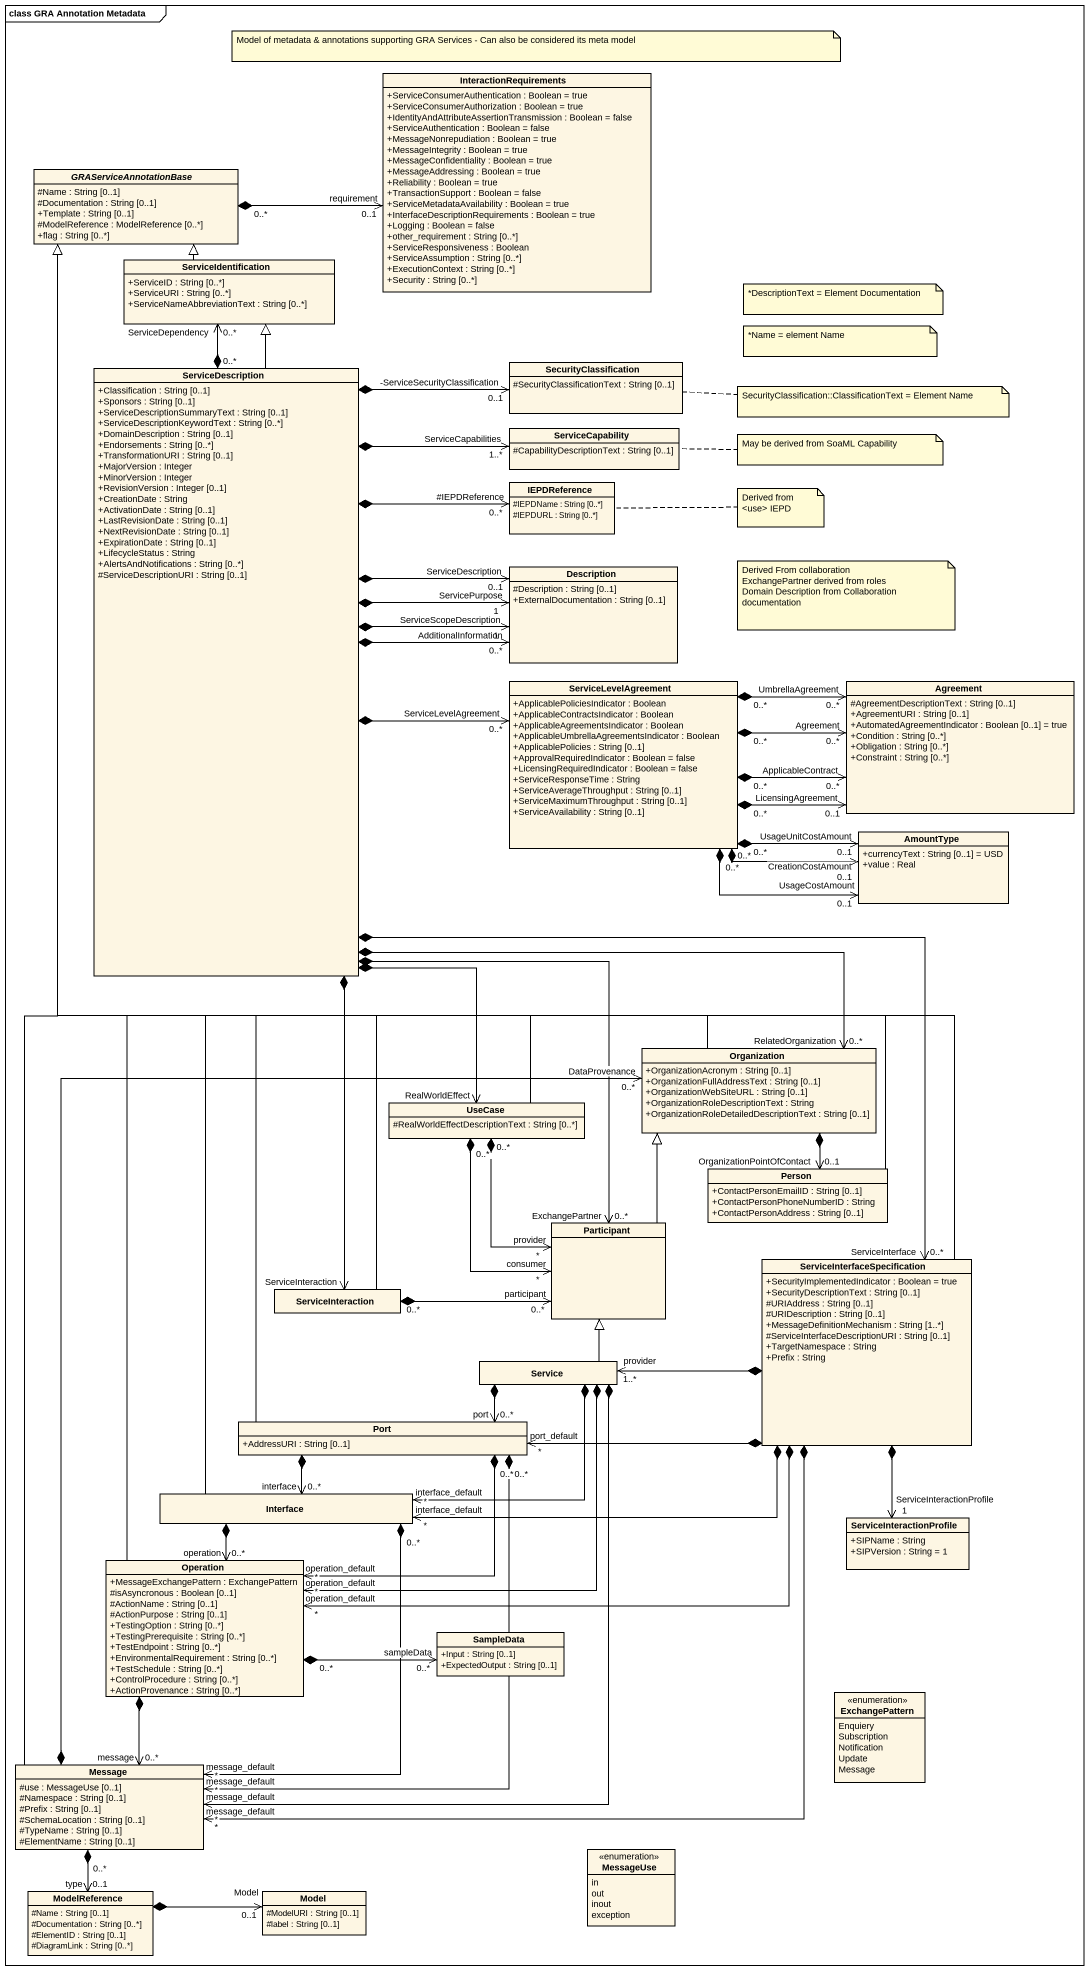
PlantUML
@startuml
mainframe class GRA Annotation Metadata
hide circle
hide empty members
skinparam classAttributeIconSize 0
class InteractionRequirements {
  +ServiceConsumerAuthentication : Boolean = true
  +ServiceConsumerAuthorization : Boolean = true
  +IdentityAndAttributeAssertionTransmission : Boolean = false
  +ServiceAuthentication : Boolean = false
  +MessageNonrepudiation : Boolean = true
  +MessageIntegrity : Boolean = true
  +MessageConfidentiality : Boolean = true
  +MessageAddressing : Boolean = true
  +Reliability : Boolean = true
  +TransactionSupport : Boolean = false
  +ServiceMetadataAvailability : Boolean = true
  +InterfaceDescriptionRequirements : Boolean = true
  +Logging : Boolean = false
  +other_requirement : String [0..*]
  +ServiceResponsiveness : Boolean
  +ServiceAssumption : String [0..*]
  +ExecutionContext : String [0..*]
  +Security : String [0..*]
}
abstract class GRAServiceAnnotationBase {
  #Name : String [0..1]
  #Documentation : String [0..1]
  +Template : String [0..1]
  #ModelReference : ModelReference [0..*]
  +flag : String [0..*]
}
class ServiceIdentification {
  +ServiceID : String [0..*]
  +ServiceURI : String [0..*]
  +ServiceNameAbbreviationText : String [0..*]
}
class SecurityClassification {
  #SecurityClassificationText : String [0..1]
}
class ServiceDescription {
  +Classification : String [0..1]
  +Sponsors : String [0..1]
  +ServiceDescriptionSummaryText : String [0..1]
  +ServiceDescriptionKeywordText : String [0..*]
  +DomainDescription : String [0..1]
  +Endorsements : String [0..*]
  +TransformationURI : String [0..1]
  +MajorVersion : Integer
  +MinorVersion : Integer
  +RevisionVersion : Integer [0..1]
  +CreationDate : String
  +ActivationDate : String [0..1]
  +LastRevisionDate : String [0..1]
  +NextRevisionDate : String [0..1]
  +ExpirationDate : String [0..1]
  +LifecycleStatus : String
  +AlertsAndNotifications : String [0..*]
  #ServiceDescriptionURI : String [0..1]
}
class ServiceCapability {
  #CapabilityDescriptionText : String [0..1]
}
class IEPDReference {
  #IEPDName : String [0..*]
  #IEPDURL : String [0..*]
}
class Description {
  #Description : String [0..1]
  +ExternalDocumentation : String [0..1]
}
class ServiceLevelAgreement {
  +ApplicablePoliciesIndicator : Boolean
  +ApplicableContractsIndicator : Boolean
  +ApplicableAgreementsIndicator : Boolean
  +ApplicableUmbrellaAgreementsIndicator : Boolean
  +ApplicablePolicies : String [0..1]
  +ApprovalRequiredIndicator : Boolean = false
  +LicensingRequiredIndicator : Boolean = false
  +ServiceResponseTime : String
  +ServiceAverageThroughput : String [0..1]
  +ServiceMaximumThroughput : String [0..1]
  +ServiceAvailability : String [0..1]
}
class Agreement {
  #AgreementDescriptionText : String [0..1]
  +AgreementURI : String [0..1]
  +AutomatedAgreementIndicator : Boolean [0..1] = true
  +Condition : String [0..*]
  +Obligation : String [0..*]
  +Constraint : String [0..*]
}
class AmountType {
  +currencyText : String [0..1] = USD
  +value : Real
}
class Organization {
  +OrganizationAcronym : String [0..1]
  +OrganizationFullAddressText : String [0..1]
  +OrganizationWebSiteURL : String [0..1]
  +OrganizationRoleDescriptionText : String
  +OrganizationRoleDetailedDescriptionText : String [0..1]
}
class "UseCase" as UseCase_ {
  #RealWorldEffectDescriptionText : String [0..*]
}
class "Person" as Person_ {
  +ContactPersonEmailID : String [0..1]
  +ContactPersonPhoneNumberID : String
  +ContactPersonAddress : String [0..1]
}
class "Participant" as Participant_
class ServiceInteraction
class "ServiceInterfaceSpecification" as ServiceInterfaceSpecificatio {
  +SecurityImplementedIndicator : Boolean = true
  +SecurityDescriptionText : String [0..1]
  #URIAddress : String [0..1]
  #URIDescription : String [0..1]
  +MessageDefinitionMechanism : String [1..*]
  #ServiceInterfaceDescriptionURI : String [0..1]
  +TargetNamespace : String
  +Prefix : String
}
class Service
class "Port" as Port_ {
  +AddressURI : String [0..1]
}
class "Interface" as Interface_
class ServiceInteractionProfile {
  +SIPName : String
  +SIPVersion : String = 1
}
class Operation {
  +MessageExchangePattern : ExchangePattern
  #isAsyncronous : Boolean [0..1]
  #ActionName : String [0..1]
  #ActionPurpose : String [0..1]
  +TestingOption : String [0..*]
  +TestingPrerequisite : String [0..*]
  +TestEndpoint : String [0..*]
  +EnvironmentalRequirement : String [0..*]
  +TestSchedule : String [0..*]
  +ControlProcedure : String [0..*]
  +ActionProvenance : String [0..*]
}
class SampleData {
  +Input : String [0..1]
  +ExpectedOutput : String [0..1]
}
enum ExchangePattern {
  Enquiery
  Subscription
  Notification
  Update
  Message
}
class Message {
  #use : MessageUse [0..1]
  #Namespace : String [0..1]
  #Prefix : String [0..1]
  #SchemaLocation : String [0..1]
  #TypeName : String [0..1]
  #ElementName : String [0..1]
}
enum MessageUse {
  in
  out
  inout
  exception
}
class ModelReference {
  #Name : String [0..1]
  #Documentation : String [0..*]
  #ElementID : String [0..1]
  #DiagramLink : String [0..*]
}
class Model {
  #ModelURI : String [0..1]
  #label : String [0..1]
}
InteractionRequirements "requirement\n0..1" <-left-* "0..*" GRAServiceAnnotationBase
ServiceIdentification -up-|> GRAServiceAnnotationBase
SecurityClassification "-ServiceSecurityClassification\n0..1" <--* ServiceDescription
ServiceDescription "0..*" *-up-> "ServiceDependency\n0..*" ServiceIdentification
ServiceDescription -up-|> ServiceIdentification
ServiceDescription *-up-> "ServiceCapabilities\n1..*" ServiceCapability
ServiceDescription *-right-> "#IEPDReference\n0..*" IEPDReference
ServiceDescription *-right-> "AdditionalInformation\n0..*" Description
ServiceDescription *-right-> "ServiceLevelAgreement\n0..*" ServiceLevelAgreement
ServiceDescription *--> "RelatedOrganization\n0..*" Organization
ServiceDescription *--> "RealWorldEffect" UseCase_
ServiceDescription *--> "ExchangePartner\n0..*" Participant_
ServiceDescription *--> "ServiceInteraction" ServiceInteraction
ServiceDescription *--> "ServiceInterface\n0..*" ServiceInterfaceSpecificatio
Description "ServiceDescription\n0..1" <-left-* ServiceDescription
Description "ServicePurpose\n1" <-left-* ServiceDescription
Description "ServiceScopeDescription\n1" <-left-* ServiceDescription
ServiceLevelAgreement "0..*" *-right-> "Agreement\n0..*" Agreement
ServiceLevelAgreement "0..*" *-right-> "LicensingAgreement\n0..1" Agreement
ServiceLevelAgreement "0..*" *-right-> "UmbrellaAgreement\n0..*" Agreement
ServiceLevelAgreement "0..*" *-right-> "ApplicableContract\n0..*" Agreement
AmountType "UsageCostAmount\n0..1" <-left-* "0..*" ServiceLevelAgreement
AmountType "UsageUnitCostAmount\n0..1" <-left-* "0..*" ServiceLevelAgreement
AmountType "CreationCostAmount\n0..1" <-left-* "0..*" ServiceLevelAgreement
Organization -up-|> GRAServiceAnnotationBase
Organization *--> "OrganizationPointOfContact\n0..1" Person_
UseCase_ -up-|> GRAServiceAnnotationBase
UseCase_ "0..*" *--> "consumer\n*" Participant_
Person_ -up-|> GRAServiceAnnotationBase
Participant_ -up-|> Organization
Participant_ "provider\n*" <-up-* "0..*" UseCase_
ServiceInteraction -up-|> GRAServiceAnnotationBase
ServiceInteraction "0..*" *-right-> "participant\n0..*" Participant_
ServiceInterfaceSpecificatio -up-|> GRAServiceAnnotationBase
ServiceInterfaceSpecificatio *--> "ServiceInteractionProfile\n1" ServiceInteractionProfile
Service -up-|> Participant_
Service "provider\n1..*" <-right-* ServiceInterfaceSpecificatio
Port_ -up-|> GRAServiceAnnotationBase
Port_ "port_default\n*" <-right-* ServiceInterfaceSpecificatio
Port_ "port\n0..*" <-right-* Service
Interface_ -up-|> GRAServiceAnnotationBase
Interface_ "interface_default\n*" <-right-* ServiceInterfaceSpecificatio
Interface_ "interface_default\n*" <-right-* Service
Interface_ "interface\n0..*" <-up-* Port_
Operation -up-|> GRAServiceAnnotationBase
Operation "operation_default\n*" <-right-* ServiceInterfaceSpecificatio
Operation "operation_default\n*" <-up-* Service
Operation "operation_default\n*" <-up-* "0..*" Port_
Operation "operation\n0..*" <-up-* Interface_
Operation "0..*" *-right-> "0..*\nsampleData" SampleData
Message -up-|> GRAServiceAnnotationBase
Message *-up-> "DataProvenance\n0..*" Organization
Message "message_default\n*" <-up-* ServiceInterfaceSpecificatio
Message "message_default\n*" <-up-* Service
Message "message_default\n*" <-up-* "0..*" Port_
Message "message_default\n*" <-up-* "0..*" Interface_
Message "message\n0..*" <-up-* Operation
Message "0..*" *--> "type\n0..1" ModelReference
ModelReference *-right-> "Model\n0..1" Model
note as N1
  Model of metadata & annotations supporting GRA Services - Can also be considered its meta model
end note
note as N2
  *DescriptionText = Element Documentation
end note
note as N3
  *Name = element Name
end note
note right of SecurityClassification : SecurityClassification::ClassificationText = Element Name
note right of ServiceCapability : May be derived from SoaML Capability
note right of IEPDReference : Derived from <use> IEPD
note as N7
  Derived From collaboration
  ExchangePartner derived from roles
  Domain Description from Collaboration documentation
end note
@enduml
